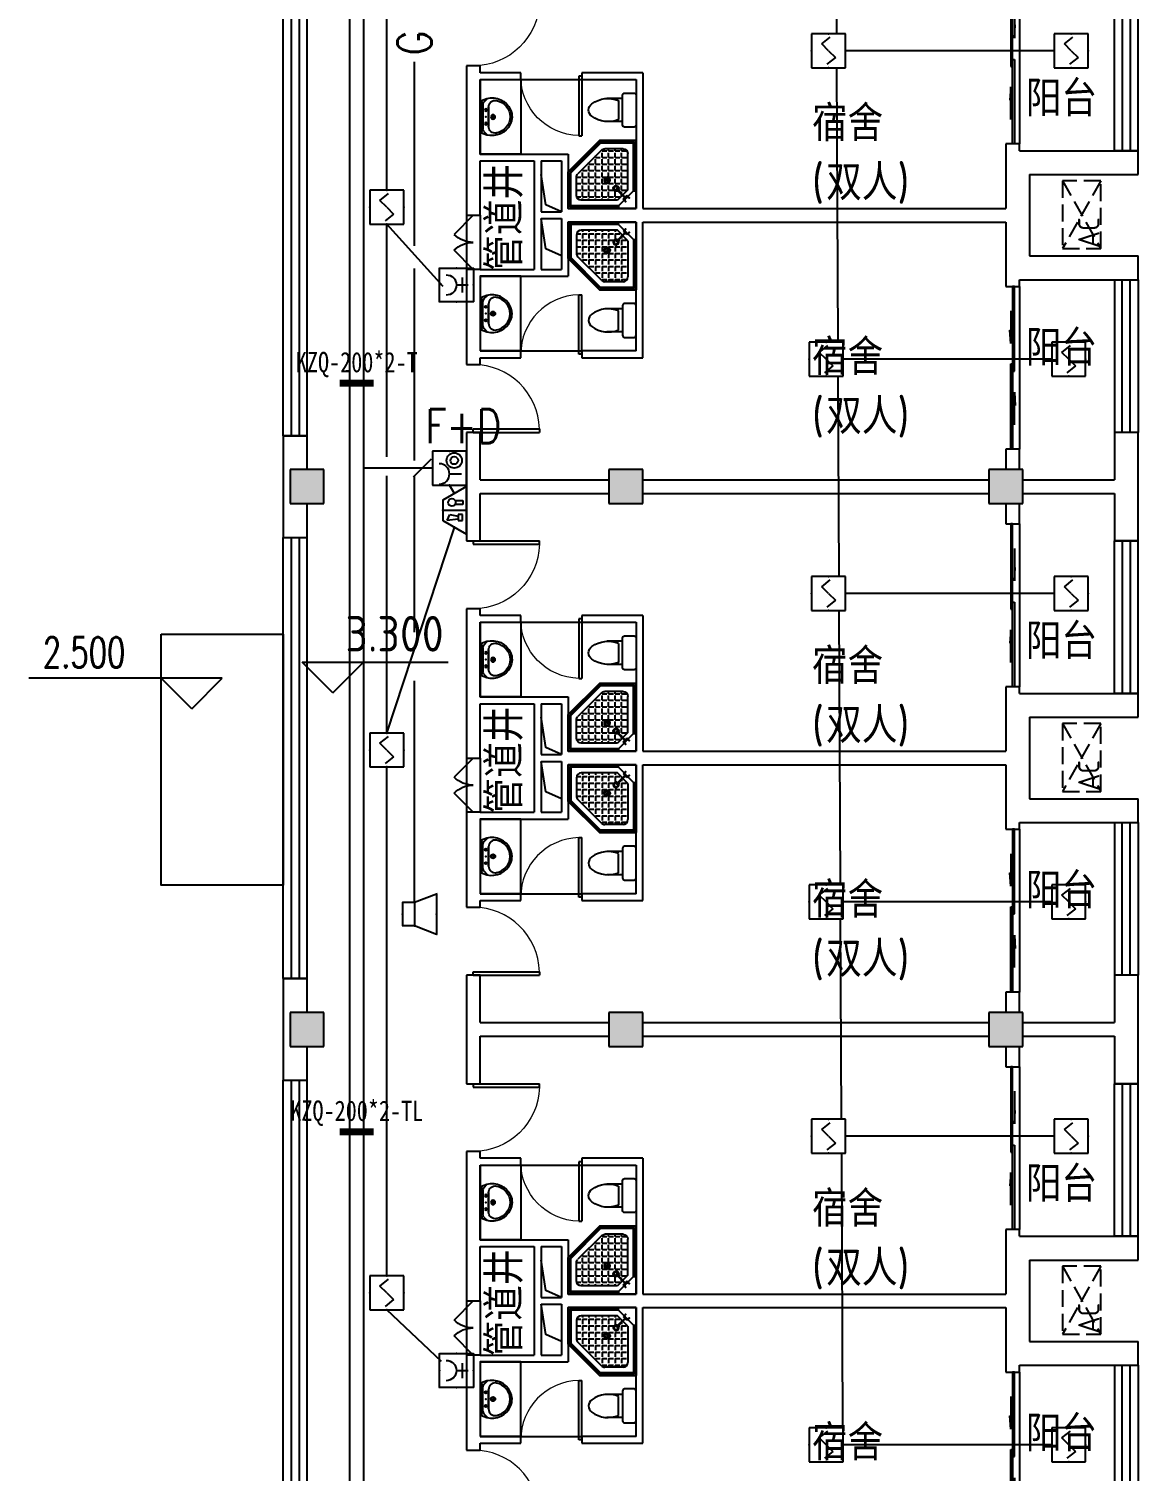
# Model space of a CAD drawing. Extents: x 1725663 to 4653551, y -550461 to 248782.
# Drawn here: x 2376993 to 2393343, y -218182 to -196924 of the extents above; entities that cross this region are included whole.
import ezdxf
from ezdxf.enums import TextEntityAlignment as Align

# ---------------------------------------------------------------- set-up
doc = ezdxf.new("R2010")
doc.units = 0
doc.header["$LTSCALE"] = 1000
doc.linetypes.add('DASH', pattern=[0.35, 0.25, -0.1])
for name, color, linetype in [('0-底图', 7, 'Continuous'), ('A-ANNO-IDEN-LEVL', 3, 'Continuous'), ('A-ANNO-TXT', 7, 'Continuous'), ('CABLETRAY', 4, 'Continuous'), ('CLAYER', 7, 'Continuous'), ('COLUMN', 255, 'Continuous'), ('DIM-消防', 3, 'Continuous'), ('DIM_ELEV', 3, 'Continuous'), ('DOOR_FIRE', 4, 'Continuous'), ('EQUIP-广播', 3, 'Continuous'), ('EQUIP-消防', 3, 'Continuous'), ('PUB_HATCH', 8, 'Continuous'), ('PUB_TEXT', 7, 'Continuous'), ('WALL', 2, 'Continuous'), ('WINDOW', 4, 'Continuous'), ('WIRE-消防', 1, 'Continuous'), ('WP_F', 1, 'Continuous'), ('抗震支吊架', 2, 'Continuous'), ('洁具', 213, 'Continuous'), ('空调外机', 211, 'Continuous')]:
    doc.layers.add(name, color=color, linetype=linetype)
doc.styles.add('_TCH_DIM', font='SIMPLEX', dxfattribs={"width": 0.8, "height": 5, "bigfont": 'HZTXT'})
doc.styles.add('_TEL_DIM', font='SIMPLEX', dxfattribs={"width": 0.8, "height": 3.5, "bigfont": 'HZTXT'})
doc.styles.add('HZ', font='rs.shx', dxfattribs={"width": 0.8, "bigfont": 'hztxt.shx'})
doc.styles.add('kzcad', font='', dxfattribs={"width": 0.8})
doc.styles.get("Standard").update_dxf_attribs({"font": 'geniso.shx', "bigfont": 'hztxt.shx'})
doc.styles.get('kzcad').set_extended_font_data('SimSun')

# ---------------------------------------------------------------- blocks, each defined once
blk = doc.blocks.new('$equip$00002656')
for p, q in [((-0.5, 1), (-0.5, 0)), ((0.5, 1), (-0.5, 1)), ((0.5, 0), (0.5, 1)), ((0, 0.5), (0, 0.15)), ((-0.5, 0), (0.5, 0)), ((-0.219, 0.331), (0.222, 0.331))]:
    blk.add_line(p, q)
at = {"const_width": 0.04}
blk.add_lwpolyline([(-0.5, 1), (0.5, 1), (0.5, 0), (-0.5, 0), (-0.5, 1), (0.5, 1)], dxfattribs=at)
blk.add_arc((0, 0.8), 0.3, 180, 0)
for p in [(0, 1), (-0.5, 0.5), (0.5, 0.5), (0, 0)]:
    blk.add_point(p)
at = {"color": 7, "flags": 1}
for tag, height, p in [('B', 0.4, (0.762, 0.292)), ('A', 0.00002, (0, 0))]:
    blk.add_attdef(tag, text='', height=height, dxfattribs=at).set_placement(p, align=Align.MIDDLE_CENTER)
blk = doc.blocks.new('A$C29581A72')
at = {"layer": 'EQUIP-消防', "xscale": 500, "yscale": 500, "zscale": 500}
blk.add_blockref('$equip$00002656', (358, 98), dxfattribs=at)
at = {"style": 'HZ', "flags": 1}
for tag in ['WHAT', 'SPEC', 'UNIT']:
    blk.add_attdef(tag, (375, 0), '', height=0.001, dxfattribs=at)
blk = doc.blocks.new('$Equip$00002649')
for p, q in [((-0.5, 0.5), (-0.5, -0.5)), ((0.5, 0.5), (-0.5, 0.5)), ((0.5, -0.5), (0.5, 0.5)), ((-0.2, 0.2), (0.05, 0.4)), ((0, 0), (-0.2, 0.2)), ((0, 0), (0.2, -0.2)), ((0.2, -0.2), (-0.05, -0.4)), ((-0.5, -0.5), (0.5, -0.5))]:
    blk.add_line(p, q)
at = {"const_width": 0.02}
blk.add_lwpolyline([(-0.5, 0.5), (0.5, 0.5), (0.5, -0.5), (-0.5, -0.5), (-0.5, 0.5), (0.5, 0.5)], dxfattribs=at)
for p in [(0, 0.5), (-0.5, 0), (0.5, 0), (0, -0.5)]:
    blk.add_point(p)
at = {"color": 7, "flags": 1}
for tag, height, p in [('A', 0.00002, (0, 0)), ('B', 0.4, (0.762, -0.208))]:
    blk.add_attdef(tag, text='', height=height, dxfattribs=at).set_placement(p, align=Align.MIDDLE_CENTER)
blk = doc.blocks.new('$equip$00002655')
for p, q in [((-0.5, 1), (-0.5, 0)), ((0.5, 1), (-0.5, 1)), ((0.5, 0), (0.5, 1)), ((-0.169, 0.5), (-0.169, 0.15)), ((-0.5, 0), (0.5, 0))]:
    blk.add_line(p, q)
at = {"const_width": 0.04}
blk.add_lwpolyline([(-0.5, 1), (0.5, 1), (0.5, 0), (-0.5, 0), (-0.5, 1), (0.5, 1)], dxfattribs=at)
for radius in [0.226, 0.113]:
    blk.add_circle((0.227, 0.36), radius)
blk.add_arc((-0.169, 0.8), 0.3, 180, 0)
for p in [(0, 1), (-0.5, 0.5), (0.5, 0.5), (0, 0)]:
    blk.add_point(p)
at = {"color": 7, "flags": 1}
for tag, height, p in [('B', 0.4, (0.762, 0.292)), ('A', 0.00002, (0, 0))]:
    blk.add_attdef(tag, text='', height=height, dxfattribs=at).set_placement(p, align=Align.MIDDLE_CENTER)
blk = doc.blocks.new('$equip$00002679')
for p, q in [((-0.3, 0.699), (-0.703, 0)), ((-0.264, 0.249), (-0.304, 0.569)), ((-0.304, 0.569), (-0.128, 0.489)), ((0.3, 0.699), (-0.3, 0.699)), ((0.3, 0.699), (-0.3, 0.699)), ((-0.128, 0.489), (-0.168, 0.249)), ((0, 0.699), (0, 0)), ((0.703, 0), (0.3, 0.699)), ((-0.703, 0), (0.703, 0)), ((-0.304, 0.249), (-0.304, 0.113)), ((-0.128, 0.249), (-0.304, 0.249)), ((-0.304, 0.113), (-0.128, 0.113)), ((-0.128, 0.113), (-0.128, 0.249)), ((0.174, 0.11), (0.174, 0.338)), ((0.294, 0.11), (0.174, 0.11)), ((0.294, 0.338), (0.294, 0.11))]:
    blk.add_line(p, q)
at = {"const_width": 0.04}
for points in [[(-0.299, 0.699), (0.301, 0.699), (0.703, 0), (-0.702, 0), (-0.299, 0.699), (0.301, 0.699)], [(-0.3, 0.699), (0.3, 0.699), (0.703, 0), (-0.703, 0), (-0.3, 0.699), (0.3, 0.699)]]:
    blk.add_lwpolyline(points, dxfattribs=at)
blk.add_circle((0.234, 0.43), 0.111)
for p in [(0, 0.699), (-0.501, 0.349), (0, 0), (0.502, 0.349)]:
    blk.add_point(p)
at = {"color": 7, "flags": 1}
for tag, height, p in [('B', 0.4, (0.961, 0.299)), ('A', 0.00002, (0, 0))]:
    blk.add_attdef(tag, text='', height=height, dxfattribs=at).set_placement(p, align=Align.MIDDLE_CENTER)
blk = doc.blocks.new('$TelecSys$00000111')
blk.add_line((0.268, 0.268), (-0.268, -0.268))
at = {"color": 7, "style": '_TEL_DIM', "width": 0.8}
blk.add_attdef('N', text='', height=1, dxfattribs=at).set_placement((-0.212, 0.579), align=Align.MIDDLE)
blk = doc.blocks.new('$equip$00002982')
for p, q in [((0.35, 0.35), (1, 0.6)), ((1, 0.6), (1, -0.6)), ((0, 0.35), (0.35, 0.35)), ((0, 0.35), (0, -0.35)), ((0.35, 0.35), (0.35, -0.35)), ((0.35, -0.35), (0, -0.35)), ((1, -0.6), (0.35, -0.35))]:
    blk.add_line(p, q)
at = {"const_width": 0.04}
blk.add_lwpolyline([(0.35, 0.35), (0, 0.35), (0, -0.35), (0.35, -0.35), (1, -0.6), (1, 0.6), (0.35, 0.35), (0, 0.35)], dxfattribs=at)
for p in [(0, 0), (0.35, 0.35), (1, 0), (0.35, -0.35)]:
    blk.add_point(p)
at = {"color": 7, "style": '_TEL_DIM', "flags": 1}
for tag in ['A', 'REMARK']:
    blk.add_attdef(tag, text='', height=0.00002, dxfattribs=at).set_placement((0, 0), align=Align.MIDDLE_CENTER)
blk = doc.blocks.new('1F平面-CAD导入_dwg_Drawing4_t3_dwg_$plan$00001613-474159-1F-927810-1F')
at = {"layer": '洁具'}
for p, q in [((-30, 250), (-170, 250)), ((-200, 170), (-430, 170)), ((-260, -140), (-260, 140)), ((-200, -170), (-200, -220)), ((-170, -250), (-30, -250))]:
    blk.add_line(p, q, dxfattribs=at)
for points in [[(-200, 220), (-200, 170), (-200, -170), (-430, -170)], [(0, -220), (0, 220)]]:
    blk.add_lwpolyline(points, dxfattribs=at)
for centre, radius, start, end in [((-170, 220), 30, 90, 180), ((-30, 220), 30, 0, 90), ((-590, 0), 110, 123.4509, 236.5491), ((-413, -227), 398, 67.4505, 126.6381), ((-413, 227), 398, 233.3619, 292.5495), ((-170, -220), 30, 180, 270), ((-30, -220), 30, 270, 0)]:
    blk.add_arc(centre, radius, start, end, dxfattribs=at)
blk = doc.blocks.new('$lvtry$00000169')
at = {"color": 0}
for p, q in [((259, -36), (259, 0)), ((259, -36), (36, -259)), ((276, -120), (120, -276)), ((144, -151), (291, -298)), ((151, -144), (298, -291)), ((259, -24), (976, -24)), ((259, -36), (964, -36)), ((270, -213), (270, -143)), ((276, -120), (808, -120)), ((366, -213), (366, -143)), ((462, -213), (462, -143)), ((558, -213), (558, -143)), ((655, -213), (655, -143)), ((751, -213), (751, -143)), ((847, -213), (847, -143)), ((880, -192), (880, -460)), ((964, -36), (976, -24)), ((964, -36), (964, -525)), ((976, -24), (976, -530)), ((36, -259), (0, -259)), ((24, -259), (24, -976)), ((36, -259), (36, -964)), ((120, -276), (120, -808)), ((120, -309), (147, -309)), ((120, -405), (147, -405)), ((173, -309), (173, -239)), ((173, -309), (243, -309)), ((173, -405), (173, -335)), ((173, -405), (243, -405)), ((183, -213), (205, -213)), ((220, -213), (243, -213)), ((270, -213), (340, -213)), ((270, -263), (270, -239)), ((270, -405), (270, -335)), ((270, -405), (340, -405)), ((334, -309), (340, -309)), ((366, -213), (436, -213)), ((366, -309), (366, -239)), ((366, -309), (436, -309)), ((366, -405), (366, -335)), ((366, -405), (379, -405)), ((462, -213), (532, -213)), ((462, -309), (462, -239)), ((462, -309), (532, -309)), ((462, -405), (462, -335)), ((462, -405), (532, -405)), ((558, -213), (628, -213)), ((558, -309), (558, -239)), ((558, -309), (628, -309)), ((558, -405), (558, -335)), ((558, -405), (628, -405)), ((655, -213), (725, -213)), ((655, -309), (655, -239)), ((655, -309), (725, -309)), ((655, -405), (655, -335)), ((655, -405), (725, -405)), ((751, -213), (821, -213)), ((751, -309), (751, -239)), ((751, -309), (821, -309)), ((751, -405), (751, -335)), ((751, -405), (821, -405)), ((847, -213), (880, -213)), ((847, -309), (847, -239)), ((847, -309), (880, -309)), ((847, -405), (847, -335)), ((847, -405), (880, -405)), ((120, -501), (147, -501)), ((120, -598), (147, -598)), ((173, -501), (173, -431)), ((173, -501), (243, -501)), ((173, -598), (173, -528)), ((173, -598), (243, -598)), ((173, -694), (173, -624)), ((270, -501), (270, -431)), ((270, -501), (340, -501)), ((270, -598), (270, -528)), ((270, -598), (340, -598)), ((270, -694), (270, -624)), ((366, -501), (366, -431)), ((366, -501), (436, -501)), ((366, -598), (366, -528)), ((366, -598), (436, -598)), ((366, -694), (366, -624)), ((462, -501), (462, -431)), ((462, -501), (532, -501)), ((462, -598), (462, -528)), ((462, -598), (532, -598)), ((462, -694), (462, -624)), ((859, -511), (511, -859)), ((964, -525), (525, -964)), ((976, -530), (530, -976)), ((558, -501), (558, -431)), ((558, -501), (628, -501)), ((558, -598), (558, -528)), ((558, -598), (628, -598)), ((558, -694), (558, -624)), ((655, -501), (655, -431)), ((655, -501), (725, -501)), ((655, -598), (655, -528)), ((655, -598), (725, -598)), ((655, -694), (655, -624)), ((751, -501), (751, -431)), ((751, -501), (821, -501)), ((751, -598), (751, -528)), ((751, -598), (773, -598)), ((847, -501), (847, -431)), ((847, -501), (867, -501)), ((964, -525), (976, -530)), ((120, -694), (147, -694)), ((120, -790), (147, -790)), ((173, -694), (243, -694)), ((173, -790), (173, -720)), ((173, -790), (243, -790)), ((173, -878), (173, -816)), ((270, -694), (340, -694)), ((270, -790), (270, -720)), ((270, -790), (340, -790)), ((270, -880), (270, -816)), ((366, -694), (436, -694)), ((366, -790), (366, -720)), ((366, -790), (436, -790)), ((366, -880), (366, -816)), ((462, -694), (532, -694)), ((462, -790), (462, -720)), ((462, -790), (532, -790)), ((462, -880), (462, -816)), ((558, -694), (628, -694)), ((558, -790), (558, -720)), ((558, -790), (580, -790)), ((655, -694), (676, -694)), ((36, -964), (24, -976)), ((24, -976), (530, -976)), ((36, -964), (525, -964)), ((192, -880), (460, -880)), ((525, -964), (530, -976))]:
    blk.add_line(p, q, dxfattribs=at)
blk.add_lwpolyline([(0, 0), (0, -1000), (540, -1000), (1000, -540), (1000, 0)], close=True)
for points in [[(0, 0), (0, -1000)], [(0, 0), (1000, 0)], [(1000, 0), (1000, -540)], [(136, -190), (148, -178), (132, -162), (121, -174)], [(190, -136), (178, -148), (162, -132), (174, -121)], [(1000, -540), (540, -1000)], [(0, -1000), (540, -1000)]]:
    blk.add_lwpolyline(points, close=True, dxfattribs=at)
for radius in [43.8, 31.1]:
    blk.add_circle((416, -428), radius, dxfattribs=at)
for centre, radius, start, end in [((808, -192), 72, 0, 90), ((296, -296), 40.6, 142.583, 128.4197), ((296, -296), 28.6, 145.828, 125.6599), ((808, -460), 72, 315, 0), ((192, -808), 72, 180, 270), ((460, -808), 72, 270, 315)]:
    blk.add_arc(centre, radius, start, end, dxfattribs=at)
for p in [(103, -156, 0), (156, -102, 0), (416, -428, 0)]:
    blk.add_point(p, dxfattribs=at)
blk = doc.blocks.new('$lvtry$00000178')
at = {"color": 0}
for p, q in [((-238, 0), (238, 0)), ((-214, -36), (-272, -91)), ((-180, -23), (180, -23)), ((-142, -105), (140, -105)), ((140, -105), (-142, -105)), ((216, -37), (268, -91))]:
    blk.add_line(p, q, dxfattribs=at)
blk.add_lwpolyline([(-104, -430, 0.224698), (110, -425, 0.348046), (269, -79), (239, 0), (-241, 0), (-271, -79, 0.356844)], format="xyb", close=True, dxfattribs=at)
for centre, radius in [((-100, -65), 16.3), ((1, -172), 31.6), ((100, -65), 16.3)]:
    blk.add_circle(centre, radius, dxfattribs=at)
at = {"color": 0, "lineweight": 13}
blk.add_circle((1, -172), 23, dxfattribs=at)
at = {"color": 0}
for centre, radius, start, end in [((-142, -205), 100, 90, 190.5602), ((-180, -73), 50, 90, 133.181), ((140, -205), 100, 349.4398, 90), ((180, -73), 50, 44.5607, 90), ((-1, -179), 243, 190.5602, 349.4398)]:
    blk.add_arc(centre, radius, start, end, dxfattribs=at)
for p in [(0, -65), (1, -172)]:
    blk.add_point(p, dxfattribs=at)
blk = doc.blocks.new('A$C70365C93')
at = {"layer": '洁具'}
blk.add_lwpolyline([(-1900, 2300), (-1900, 1700), (-800, 1700), (-800, 2300)], close=True, dxfattribs=at)
blk.add_blockref('$lvtry$00000178', (-1350, 2280), dxfattribs=at)
at = {"layer": '洁具', "rotation": 180}
blk.add_blockref('$lvtry$00000169', (0, 0), dxfattribs=at)
at = {"layer": '洁具', "extrusion": (0, 0, -1), "xscale": -1, "zscale": -1, "rotation": 90}
blk.add_blockref('1F平面-CAD导入_dwg_Drawing4_t3_dwg_$plan$00001613-474159-1F-927810-1F', (1450, 0), dxfattribs=at)
blk = doc.blocks.new('A$Cf5a72a1b')
at = {"layer": '空调外机', "linetype": 'DASH'}
for p, q in [((1000, 563), (0, 0)), ((1000, 0), (0, 563))]:
    blk.add_line(p, q, dxfattribs=at)
blk.add_lwpolyline([(1000, 563), (0, 563), (0, 0), (1000, 0)], close=True, dxfattribs=at)
at = {"layer": 'PUB_TEXT'}
blk.add_text('AC', height=315, dxfattribs=at).set_placement((5, 18))
blk = doc.blocks.new('$TCHSYS$WIN2D')
for p, q in [((-0.5, 0.5), (0.5, 0.5)), ((-0.5, 0.5), (-0.5, -0.5)), ((0.5, 0.5), (0.5, -0.5)), ((0.5, 0.1667), (-0.5, 0.1667)), ((0.5, -0.1667), (-0.5, -0.1667)), ((-0.5, -0.5), (0.5, -0.5))]:
    blk.add_line(p, q)
blk = doc.blocks.new('$DorLib2D$00000131')
at = {"color": 0, "linetype": 'Continuous'}
for p, q in [((0.15, 0.125), (0.2319, 0.1973)), ((0.2319, 0.1973), (0.2319, 0.125)), ((-0.5, 0.125), (-0.5, 0)), ((0.0192, 0.125), (-0.5, 0.125)), ((0.0192, 0), (0.0192, 0.125)), ((0.35, 0.125), (0.15, 0.125)), ((-0.5, 0), (0.0192, 0)), ((-0.024, 0), (0.5, 0)), ((-0.024, -0.125), (-0.024, 0)), ((0.5, 0), (0.5, -0.125)), ((-0.35, -0.125), (-0.15, -0.125)), ((-0.2319, -0.1973), (-0.2319, -0.125)), ((-0.15, -0.125), (-0.2319, -0.1973)), ((0.5, -0.125), (-0.024, -0.125))]:
    blk.add_line(p, q, dxfattribs=at)
blk = doc.blocks.new('$WINLIB2D$00000001')
at = {"color": 0}
for points in [[(-0.5, 0.5), (-0.5, -0.5)], [(-0.5, 0.5), (0.5, 0.5)], [(0.5, -0.5), (0.5, 0.5)], [(0.5, 0.1667), (-0.5, 0.1667)], [(0.5, -0.1667), (-0.5, -0.1667)], [(-0.5, -0.5), (0.5, -0.5)]]:
    blk.add_lwpolyline(points, dxfattribs=at)
blk = doc.blocks.new('$DorLib2D$00000116')
at = {"color": 0}
for p, q in [((-0.5, 0), (-0.146, 0.354)), ((0.5, 0), (0.146, 0.354))]:
    blk.add_line(p, q, dxfattribs=at)
for centre, start, end in [((-0.5, 0), 0, 45), ((0.5, 0), 135, 180)]:
    blk.add_arc(centre, 0.5, start, end, dxfattribs=at)
blk = doc.blocks.new('$DorLib2D$00000001')
for p, q in [((0.45, 0.975), (0.5, 0.975)), ((0.45, 0), (0.45, 0.975)), ((0.5, 0), (0.5, 0.975)), ((0.5, 0), (0.45, 0))]:
    blk.add_line(p, q)
at = {"lineweight": 13}
blk.add_arc((0.475, 0), 0.975, 91.4693, 180, dxfattribs=at)
blk = doc.blocks.new('ghgd')
at = {"layer": 'PUB_HATCH'}
for points in [[(1591707, -122287.8), (1591707, -122787.8), (1592207, -122787.8), (1592207, -122287.8)], [(1596407, -122287.8), (1596407, -122787.8), (1596907, -122787.8), (1596907, -122287.8)], [(1602007, -122287.8), (1602007, -122787.8), (1602507, -122787.8), (1602507, -122287.8)], [(1591707, -130287.8), (1591707, -130787.8), (1592207, -130787.8), (1592207, -130287.8)], [(1596407, -130287.8), (1596407, -130787.8), (1596907, -130787.8), (1596907, -130287.8)], [(1602007, -130287.8), (1602007, -130787.8), (1602507, -130787.8), (1602507, -130287.8)]]:
    blk.add_hatch(color=256, dxfattribs=at).paths.add_polyline_path(points)
blk.add_line((1591707, -129787.8), (1591707, -129787.8))
for points in [[(1595707, -118487.8), (1595476.7, -118384.2), (1595407, -117937.8)], [(1595707, -119137.8), (1595476.7, -119034.2), (1595407, -118587.8)], [(1595707, -126487.8), (1595476.7, -126384.2), (1595407, -125937.8)], [(1595707, -127137.8), (1595476.7, -127034.2), (1595407, -126587.8)], [(1595707, -134487.8), (1595476.7, -134384.2), (1595407, -133937.8)], [(1595707, -135137.8), (1595476.7, -135034.2), (1595407, -134587.8)]]:
    blk.add_lwpolyline(points)
blk.add_lwpolyline([(1589807, -124712.8), (1591607, -124712.8), (1591607, -128412.8), (1589807, -128412.8)], close=True)
at = {"layer": 'A-ANNO-IDEN-LEVL'}
for p, q in [((1592337.6, -125576.9), (1591887.6, -125126.9)), ((1591887.6, -125126.9), (1594038.6, -125126.9)), ((1592337.6, -125576.9), (1592787.6, -125126.9))]:
    blk.add_line(p, q, dxfattribs=at)
at = {"layer": 'COLUMN'}
for p, q in [((1591707, -122287.8), (1591707, -122787.8)), ((1592207, -122287.8), (1591707, -122287.8)), ((1592207, -122787.8), (1592207, -122287.8)), ((1596407, -122287.8), (1596407, -122787.8)), ((1596907, -122287.8), (1596407, -122287.8)), ((1596907, -122787.8), (1596907, -122287.8)), ((1602007, -122287.8), (1602007, -122787.8)), ((1602507, -122287.8), (1602007, -122287.8)), ((1602507, -122787.8), (1602507, -122287.8)), ((1591707, -122787.8), (1592207, -122787.8)), ((1596407, -122787.8), (1596907, -122787.8)), ((1602007, -122787.8), (1602507, -122787.8)), ((1591707, -130287.8), (1591707, -130787.8)), ((1592207, -130287.8), (1591707, -130287.8)), ((1592207, -130787.8), (1592207, -130287.8)), ((1596407, -130287.8), (1596407, -130787.8)), ((1596907, -130287.8), (1596407, -130287.8)), ((1596907, -130787.8), (1596907, -130287.8)), ((1602007, -130287.8), (1602007, -130787.8)), ((1602507, -130287.8), (1602007, -130287.8)), ((1602507, -130787.8), (1602507, -130287.8)), ((1591707, -130787.8), (1592207, -130787.8)), ((1596407, -130787.8), (1596907, -130787.8)), ((1602007, -130787.8), (1602507, -130787.8))]:
    blk.add_line(p, q, dxfattribs=at)
at = {"layer": 'DIM_ELEV'}
for p, q in [((1590707, -125362.2), (1587857, -125362.2)), ((1590257, -125812.2), (1589807, -125362.2)), ((1590257, -125812.2), (1590707, -125362.2))]:
    blk.add_line(p, q, dxfattribs=at)
at = {"layer": 'DOOR_FIRE'}
for p, q in [((1594307, -118537.8), (1594307, -119337.8)), ((1594507, -118537.8), (1594507, -119337.8)), ((1594307, -126537.8), (1594307, -127337.8)), ((1594507, -126537.8), (1594507, -127337.8)), ((1594307, -134537.8), (1594307, -135337.8)), ((1594507, -134537.8), (1594507, -135337.8))]:
    blk.add_line(p, q, dxfattribs=at)
at = {"layer": 'WALL'}
for p, q in [((1594507, -116337.8), (1594307, -116337.8)), ((1594307, -116337.8), (1594307, -116437.8)), ((1594307, -116437.8), (1594307, -117637.8)), ((1594507, -116437.8), (1594507, -116337.8)), ((1595107, -116437.8), (1594507, -116437.8)), ((1595107, -116537.8), (1595107, -116437.8)), ((1596907, -116437.8), (1596007, -116437.8)), ((1596007, -116437.8), (1596007, -116537.8)), ((1596907, -116437.8), (1596907, -118437.8)), ((1594507, -116537.8), (1594507, -117637.8)), ((1594507, -116537.8), (1595107, -116537.8)), ((1596007, -116537.8), (1596807, -116537.8)), ((1596807, -116537.8), (1596807, -118437.8)), ((1602457, -117487.8), (1602257, -117487.8)), ((1602257, -117487.8), (1602257, -117837.8)), ((1602457, -117587.8), (1602457, -117487.8)), ((1594307, -117637.8), (1594307, -118537.8)), ((1594507, -117637.8), (1595307, -117637.8)), ((1594507, -118537.8), (1594507, -117737.8)), ((1594507, -117737.8), (1595307, -117737.8)), ((1595307, -117637.8), (1595807, -117637.8)), ((1595307, -117737.8), (1595307, -118537.8)), ((1595407, -117737.8), (1595707, -117737.8)), ((1595407, -117737.8), (1595407, -118487.8)), ((1595707, -117737.8), (1595707, -118487.8)), ((1595807, -117637.8), (1595807, -118437.8)), ((1602457, -117587.8), (1603857, -117587.8)), ((1604207, -117587.8), (1603857, -117587.8)), ((1604207, -117937.8), (1604207, -117587.8)), ((1602257, -117837.8), (1602257, -118437.8)), ((1602607, -117937.8), (1602607, -118537.8)), ((1602607, -117937.8), (1604207, -117937.8)), ((1594307, -118537.8), (1594507, -118537.8)), ((1595307, -118537.8), (1595307, -119337.8)), ((1595407, -118487.8), (1595707, -118487.8)), ((1595407, -118587.8), (1595407, -119337.8)), ((1595407, -118587.8), (1595707, -118587.8)), ((1595707, -118587.8), (1595707, -119337.8)), ((1595807, -118437.8), (1596807, -118437.8)), ((1596907, -118437.8), (1602257, -118437.8)), ((1602607, -118537.8), (1602607, -119137.8)), ((1595807, -118637.8), (1595807, -119437.8)), ((1595807, -118637.8), (1596807, -118637.8)), ((1596807, -120537.8), (1596807, -118637.8)), ((1596907, -120637.8), (1596907, -118637.8)), ((1596907, -118637.8), (1602257, -118637.8)), ((1602257, -118637.8), (1602257, -119237.8)), ((1602257, -119237.8), (1602257, -119587.8)), ((1602607, -119137.8), (1604207, -119137.8)), ((1604207, -119487.8), (1604207, -119137.8)), ((1594507, -119337.8), (1594307, -119337.8)), ((1594307, -119337.8), (1594307, -119437.8)), ((1594307, -119437.8), (1594307, -120637.8)), ((1594507, -119337.8), (1595307, -119337.8)), ((1594507, -119437.8), (1594507, -120537.8)), ((1594507, -119437.8), (1595307, -119437.8)), ((1595307, -119437.8), (1595807, -119437.8)), ((1595407, -119337.8), (1595707, -119337.8)), ((1602257, -119587.8), (1602457, -119587.8)), ((1602457, -119587.8), (1602457, -119487.8)), ((1602457, -119487.8), (1603857, -119487.8)), ((1603857, -119487.8), (1604207, -119487.8)), ((1594307, -120637.8), (1594307, -120737.8)), ((1594307, -120737.8), (1594507, -120737.8)), ((1595107, -120537.8), (1594507, -120537.8)), ((1594507, -120637.8), (1595107, -120637.8)), ((1594507, -120737.8), (1594507, -120637.8)), ((1595107, -120637.8), (1595107, -120537.8)), ((1596807, -120537.8), (1596007, -120537.8)), ((1596007, -120537.8), (1596007, -120637.8)), ((1596007, -120637.8), (1596907, -120637.8)), ((1591957, -121787.8), (1591607, -121787.8)), ((1591607, -121787.8), (1591607, -122537.8)), ((1591957, -122287.8), (1591957, -121787.8)), ((1594507, -121737.8), (1594307, -121737.8)), ((1594307, -121737.8), (1594307, -122537.8)), ((1594507, -122437.8), (1594507, -121737.8)), ((1604207, -121737.8), (1603857, -121737.8)), ((1603857, -121737.8), (1603857, -122437.8)), ((1604207, -122537.8), (1604207, -121737.8)), ((1602457, -121987.8), (1602257, -121987.8)), ((1602257, -121987.8), (1602257, -122287.8)), ((1602457, -122287.8), (1602457, -121987.8)), ((1594507, -122437.8), (1596407, -122437.8)), ((1596907, -122437.8), (1602007, -122437.8)), ((1602507, -122437.8), (1603857, -122437.8)), ((1591607, -122537.8), (1591607, -123287.8)), ((1594307, -122537.8), (1594307, -123337.8)), ((1594507, -123337.8), (1594507, -122637.8)), ((1594507, -122637.8), (1596407, -122637.8)), ((1596907, -122637.8), (1602007, -122637.8)), ((1602507, -122637.8), (1603857, -122637.8)), ((1603857, -122637.8), (1603857, -123337.8)), ((1604207, -123337.8), (1604207, -122537.8)), ((1591957, -123287.8), (1591957, -122787.8)), ((1602257, -122787.8), (1602257, -123087.8)), ((1602457, -123087.8), (1602457, -122787.8)), ((1591607, -123287.8), (1591957, -123287.8)), ((1602257, -123087.8), (1602457, -123087.8)), ((1594307, -123337.8), (1594507, -123337.8)), ((1603857, -123337.8), (1604207, -123337.8)), ((1594507, -124337.8), (1594307, -124337.8)), ((1594307, -124337.8), (1594307, -124437.8)), ((1594507, -124437.8), (1594507, -124337.8)), ((1594307, -124437.8), (1594307, -125637.8)), ((1595107, -124437.8), (1594507, -124437.8)), ((1594507, -124537.8), (1594507, -125637.8)), ((1594507, -124537.8), (1595107, -124537.8)), ((1595107, -124537.8), (1595107, -124437.8)), ((1596907, -124437.8), (1596007, -124437.8)), ((1596007, -124437.8), (1596007, -124537.8)), ((1596007, -124537.8), (1596807, -124537.8)), ((1596807, -124537.8), (1596807, -126437.8)), ((1596907, -124437.8), (1596907, -126437.8)), ((1602457, -125487.8), (1602257, -125487.8)), ((1602257, -125487.8), (1602257, -125837.8)), ((1602457, -125587.8), (1602457, -125487.8)), ((1602457, -125587.8), (1603857, -125587.8)), ((1604207, -125587.8), (1603857, -125587.8)), ((1604207, -125937.8), (1604207, -125587.8)), ((1594307, -125637.8), (1594307, -126537.8)), ((1594507, -125637.8), (1595307, -125637.8)), ((1594507, -126537.8), (1594507, -125737.8)), ((1594507, -125737.8), (1595307, -125737.8)), ((1595307, -125637.8), (1595807, -125637.8)), ((1595307, -125737.8), (1595307, -126537.8)), ((1595407, -125737.8), (1595707, -125737.8)), ((1595407, -125737.8), (1595407, -126487.8)), ((1595707, -125737.8), (1595707, -126487.8)), ((1595807, -125637.8), (1595807, -126437.8)), ((1602257, -125837.8), (1602257, -126437.8)), ((1602607, -125937.8), (1602607, -126537.8)), ((1602607, -125937.8), (1604207, -125937.8)), ((1595807, -126437.8), (1596807, -126437.8)), ((1596907, -126437.8), (1602257, -126437.8)), ((1594307, -126537.8), (1594507, -126537.8)), ((1595307, -126537.8), (1595307, -127337.8)), ((1595407, -126487.8), (1595707, -126487.8)), ((1595407, -126587.8), (1595407, -127337.8)), ((1595407, -126587.8), (1595707, -126587.8)), ((1595707, -126587.8), (1595707, -127337.8)), ((1595807, -126637.8), (1595807, -127437.8)), ((1595807, -126637.8), (1596807, -126637.8)), ((1596807, -128537.8), (1596807, -126637.8)), ((1596907, -128637.8), (1596907, -126637.8)), ((1596907, -126637.8), (1602257, -126637.8)), ((1602257, -126637.8), (1602257, -127237.8)), ((1602607, -126537.8), (1602607, -127137.8)), ((1602257, -127237.8), (1602257, -127587.8)), ((1602607, -127137.8), (1604207, -127137.8)), ((1604207, -127487.8), (1604207, -127137.8)), ((1594507, -127337.8), (1594307, -127337.8)), ((1594307, -127337.8), (1594307, -127437.8)), ((1594307, -127437.8), (1594307, -128637.8)), ((1594507, -127337.8), (1595307, -127337.8)), ((1594507, -127437.8), (1594507, -128537.8)), ((1594507, -127437.8), (1595307, -127437.8)), ((1595307, -127437.8), (1595807, -127437.8)), ((1595407, -127337.8), (1595707, -127337.8)), ((1602457, -127587.8), (1602457, -127487.8)), ((1602457, -127487.8), (1603857, -127487.8)), ((1603857, -127487.8), (1604207, -127487.8)), ((1602257, -127587.8), (1602457, -127587.8)), ((1595107, -128537.8), (1594507, -128537.8)), ((1595107, -128637.8), (1595107, -128537.8)), ((1596807, -128537.8), (1596007, -128537.8)), ((1596007, -128537.8), (1596007, -128637.8)), ((1594307, -128637.8), (1594307, -128737.8)), ((1594307, -128737.8), (1594507, -128737.8)), ((1594507, -128637.8), (1595107, -128637.8)), ((1594507, -128737.8), (1594507, -128637.8)), ((1596007, -128637.8), (1596907, -128637.8)), ((1591957, -129787.8), (1591607, -129787.8)), ((1591607, -129787.8), (1591607, -130537.8)), ((1591957, -130287.8), (1591957, -129787.8)), ((1594507, -129737.8), (1594307, -129737.8)), ((1594307, -129737.8), (1594307, -130537.8)), ((1594507, -130437.8), (1594507, -129737.8)), ((1604207, -129737.8), (1603857, -129737.8)), ((1603857, -129737.8), (1603857, -130437.8)), ((1604207, -130537.8), (1604207, -129737.8)), ((1602457, -129987.8), (1602257, -129987.8)), ((1602257, -129987.8), (1602257, -130287.8)), ((1602457, -130287.8), (1602457, -129987.8)), ((1594507, -130437.8), (1596407, -130437.8)), ((1596907, -130437.8), (1602007, -130437.8)), ((1602507, -130437.8), (1603857, -130437.8)), ((1591607, -130537.8), (1591607, -131287.8)), ((1594307, -130537.8), (1594307, -131337.8)), ((1594507, -131337.8), (1594507, -130637.8)), ((1594507, -130637.8), (1596407, -130637.8)), ((1596907, -130637.8), (1602007, -130637.8)), ((1602507, -130637.8), (1603857, -130637.8)), ((1603857, -130637.8), (1603857, -131337.8)), ((1604207, -131337.8), (1604207, -130537.8)), ((1591957, -131287.8), (1591957, -130787.8)), ((1602257, -130787.8), (1602257, -131087.8)), ((1602457, -131087.8), (1602457, -130787.8)), ((1602257, -131087.8), (1602457, -131087.8)), ((1591607, -131287.8), (1591957, -131287.8)), ((1594307, -131337.8), (1594507, -131337.8)), ((1603857, -131337.8), (1604207, -131337.8)), ((1594507, -132337.8), (1594307, -132337.8)), ((1594307, -132337.8), (1594307, -132437.8)), ((1594507, -132437.8), (1594507, -132337.8)), ((1594307, -132437.8), (1594307, -133637.8)), ((1595107, -132437.8), (1594507, -132437.8)), ((1594507, -132537.8), (1594507, -133637.8)), ((1594507, -132537.8), (1595107, -132537.8)), ((1595107, -132537.8), (1595107, -132437.8)), ((1596907, -132437.8), (1596007, -132437.8)), ((1596007, -132437.8), (1596007, -132537.8)), ((1596007, -132537.8), (1596807, -132537.8)), ((1596807, -132537.8), (1596807, -134437.8)), ((1596907, -132437.8), (1596907, -134437.8)), ((1602457, -133487.8), (1602257, -133487.8)), ((1602257, -133487.8), (1602257, -133837.8)), ((1602457, -133587.8), (1602457, -133487.8)), ((1594307, -133637.8), (1594307, -134537.8)), ((1594507, -133637.8), (1595307, -133637.8)), ((1595307, -133637.8), (1595807, -133637.8)), ((1595807, -133637.8), (1595807, -134437.8)), ((1602457, -133587.8), (1603857, -133587.8)), ((1604207, -133587.8), (1603857, -133587.8)), ((1604207, -133937.8), (1604207, -133587.8)), ((1594507, -134537.8), (1594507, -133737.8)), ((1594507, -133737.8), (1595307, -133737.8)), ((1595307, -133737.8), (1595307, -134537.8)), ((1595407, -133737.8), (1595707, -133737.8)), ((1595407, -133737.8), (1595407, -134487.8)), ((1595707, -133737.8), (1595707, -134487.8)), ((1602257, -133837.8), (1602257, -134437.8)), ((1602607, -133937.8), (1602607, -134537.8)), ((1602607, -133937.8), (1604207, -133937.8)), ((1594307, -134537.8), (1594507, -134537.8)), ((1595307, -134537.8), (1595307, -135337.8)), ((1595407, -134487.8), (1595707, -134487.8)), ((1595807, -134437.8), (1596807, -134437.8)), ((1596907, -134437.8), (1602257, -134437.8)), ((1602607, -134537.8), (1602607, -135137.8)), ((1595407, -134587.8), (1595407, -135337.8)), ((1595407, -134587.8), (1595707, -134587.8)), ((1595707, -134587.8), (1595707, -135337.8)), ((1595807, -134637.8), (1595807, -135437.8)), ((1595807, -134637.8), (1596807, -134637.8)), ((1596807, -136537.8), (1596807, -134637.8)), ((1596907, -136637.8), (1596907, -134637.8)), ((1596907, -134637.8), (1602257, -134637.8)), ((1602257, -134637.8), (1602257, -135237.8)), ((1602607, -135137.8), (1604207, -135137.8)), ((1604207, -135487.8), (1604207, -135137.8)), ((1594507, -135337.8), (1594307, -135337.8)), ((1594307, -135337.8), (1594307, -135437.8)), ((1594507, -135337.8), (1595307, -135337.8)), ((1595407, -135337.8), (1595707, -135337.8)), ((1602257, -135237.8), (1602257, -135587.8)), ((1594307, -135437.8), (1594307, -136637.8)), ((1594507, -135437.8), (1594507, -136537.8)), ((1594507, -135437.8), (1595307, -135437.8)), ((1595307, -135437.8), (1595807, -135437.8)), ((1602257, -135587.8), (1602457, -135587.8)), ((1602457, -135587.8), (1602457, -135487.8)), ((1602457, -135487.8), (1603857, -135487.8)), ((1603857, -135487.8), (1604207, -135487.8)), ((1594307, -136637.8), (1594307, -136737.8)), ((1595107, -136537.8), (1594507, -136537.8)), ((1594507, -136637.8), (1595107, -136637.8)), ((1594507, -136737.8), (1594507, -136637.8)), ((1595107, -136637.8), (1595107, -136537.8)), ((1596807, -136537.8), (1596007, -136537.8)), ((1596007, -136537.8), (1596007, -136637.8)), ((1596007, -136637.8), (1596907, -136637.8)), ((1594307, -136737.8), (1594507, -136737.8))]:
    blk.add_line(p, q, dxfattribs=at)
at = {"layer": 'WINDOW'}
for p, q in [((1602457, -115087.8), (1602457, -117487.8)), ((1595107, -116537.8), (1596007, -116537.8)), ((1602457, -119587.8), (1602457, -121987.8)), ((1595107, -120537.8), (1596007, -120537.8)), ((1602457, -123087.8), (1602457, -125487.8)), ((1595107, -124537.8), (1596007, -124537.8)), ((1602457, -127587.8), (1602457, -129987.8)), ((1595107, -128537.8), (1596007, -128537.8)), ((1602457, -131087.8), (1602457, -133487.8)), ((1595107, -132537.8), (1596007, -132537.8)), ((1602457, -135587.8), (1602457, -137987.8)), ((1595107, -136537.8), (1596007, -136537.8))]:
    blk.add_line(p, q, dxfattribs=at)
at = {"xscale": -1, "rotation": 89.99999999992463}
for p in [(1596807, -118437.8), (1596807, -126437.8), (1596807, -134437.8)]:
    blk.add_blockref('A$C70365C93', p, dxfattribs=at)
for name, p, rotation in [('A$Cf5a72a1b', (1603655.1, -119029), 90), ('A$C70365C93', (1596807, -118637.8), 89.99999999999997), ('A$Cf5a72a1b', (1603655.1, -127029), 90), ('A$C70365C93', (1596807, -126637.8), 89.99999999999997), ('A$Cf5a72a1b', (1603655.1, -135029), 90), ('A$C70365C93', (1596807, -134637.8), 89.99999999999997)]:
    blk.add_blockref(name, p, dxfattribs=dict(rotation=rotation))
at = {"layer": 'DOOR_FIRE', "xscale": 800, "yscale": -800, "zscale": 200, "rotation": 269.9999999999852}
for p in [(1594407, -118937.8), (1594407, -126937.8), (1594407, -134937.8)]:
    blk.add_blockref('$DorLib2D$00000116', p, dxfattribs=at)
at = {"layer": 'WINDOW'}
for name, p, xscale, yscale, zscale, rotation in [('$DorLib2D$00000131', (1602357, -116287.8), -2400, 200, -2400, 270), ('$TCHSYS$WIN2D', (1591782, -118537.8), -6500, -350, -6500, 269.9999999999716), ('$DorLib2D$00000001', (1594407, -115837.8), -1000, 1000, -1000, 270), ('$WINLIB2D$00000001', (1604032, -116462.8), 2249.999999993481, 350, 2249.999999993481, 90), ('$DorLib2D$00000131', (1602357, -120787.8), 2400, 200, 2400, 270), ('$WINLIB2D$00000001', (1604032, -120612.8), -2249.999999993481, 350, -2249.999999993481, 90), ('$DorLib2D$00000001', (1594407, -121237.8), 1000, 1000, 1000, 269.999999999993), ('$TCHSYS$WIN2D', (1591782, -126537.8), -6500, -350, -6500, 269.9999999999716), ('$DorLib2D$00000131', (1602357, -124287.8), -2400, 200, -2400, 270), ('$DorLib2D$00000001', (1594407, -123837.8), 1000, -1000, 1000, 89.99999999999298), ('$WINLIB2D$00000001', (1604032, -124462.8), 2249.999999993481, 350, 2249.999999993481, 90), ('$WINLIB2D$00000001', (1604032, -128612.8), -2249.999999993481, 350, -2249.999999993481, 90), ('$DorLib2D$00000131', (1602357, -128787.8), 2400, 200, 2400, 270), ('$DorLib2D$00000001', (1594407, -129237.8), -1000, -1000, -1000, 90.00000000000703), ('$DorLib2D$00000131', (1602357, -132287.8), -2400, 200, -2400, 270), ('$TCHSYS$WIN2D', (1591782, -134537.8), -6500, -350, -6500, 269.9999999999716), ('$DorLib2D$00000001', (1594407, -131837.8), 1000, -1000, 1000, 90), ('$WINLIB2D$00000001', (1604032, -132462.8), 2249.999999993481, 350, 2249.999999993481, 90), ('$DorLib2D$00000131', (1602357, -136787.8), 2400, 200, 2400, 270), ('$WINLIB2D$00000001', (1604032, -136612.8), -2249.999999993481, 350, -2249.999999993481, 90), ('$DorLib2D$00000001', (1594407, -137237.8), -1000, -1000, -1000, 90)]:
    blk.add_blockref(name, p, dxfattribs=dict(at, xscale=xscale, yscale=yscale, zscale=zscale, rotation=rotation))
at = {"layer": 'WINDOW', "xscale": 900, "zscale": 900}
for p, yscale in [((1595557, -116487.8), -900), ((1595557, -120587.8), 900), ((1595557, -124487.8), -900), ((1595557, -128587.8), 900), ((1595557, -132487.8), -900), ((1595557, -136587.8), 900)]:
    blk.add_blockref('$DorLib2D$00000001', p, dxfattribs=dict(at, yscale=yscale))
at = {"layer": 'A-ANNO-TXT', "color": 7}
blk.add_text('3.300', height=525, dxfattribs=at).set_placement((1592523.2, -124969.4))
at = {"layer": 'CLAYER'}
for p in [(1595132.2, -119355.6), (1595132.2, -127355.6), (1595132.2, -135355.6)]:
    blk.add_text('管道井', height=525, rotation=90, dxfattribs=at).set_placement(p)
at = {"layer": 'PUB_TEXT'}
for s, p in [('阳台', (1602551.7, -117080)), ('宿舍', (1599399.2, -117445.7)), ('(', (1599399.2, -118317.8)), ('双人', (1599609.2, -118317.8)), (')', (1600659.2, -118317.8)), ('宿舍', (1599399.2, -120891.1)), ('阳台', (1602551.7, -120755.5)), ('(', (1599399.2, -121763.2)), ('双人', (1599609.2, -121763.2)), (')', (1600659.2, -121763.2)), ('阳台', (1602551.7, -125080)), ('宿舍', (1599399.2, -125445.7)), ('(', (1599399.2, -126317.8)), ('双人', (1599609.2, -126317.8)), (')', (1600659.2, -126317.8)), ('阳台', (1602551.7, -128755.5)), ('宿舍', (1599399.2, -128891.1)), ('(', (1599399.2, -129763.2)), ('双人', (1599609.2, -129763.2)), (')', (1600659.2, -129763.2)), ('阳台', (1602551.7, -133080)), ('宿舍', (1599399.2, -133445.7)), ('(', (1599399.2, -134317.8)), ('双人', (1599609.2, -134317.8)), (')', (1600659.2, -134317.8)), ('阳台', (1602551.7, -136755.5)), ('宿舍', (1599399.2, -136891.1))]:
    blk.add_text(s, height=525, dxfattribs=at).set_placement(p)
at = {"layer": 'PUB_TEXT', "color": 7, "style": '_TCH_DIM', "width": 0.705882}
blk.add_text('2.500', height=446.25, dxfattribs=at).set_placement((1588064, -125204.7))

msp = doc.modelspace()

# ---------------------------------------------------------------- linework, layer by layer
at = {"layer": 'CABLETRAY'}
for p, q in [((2381726, -235848), (2381726, -179478)), ((2381726, -235848), (2381726, -179478)), ((2381926, -179478), (2381926, -235848)), ((2381926, -179478), (2381926, -235848))]:
    msp.add_line(p, q, dxfattribs=at)
at = {"layer": 'WIRE-消防'}
for p, q in [((2382268, -199303, 4200), (2382268, -192728, 4200)), ((2388900, -196996, 4200), (2388886, -194042, 4200)), ((2392107, -197246, 4200), (2389030, -197246, 4200)), ((2382677, -200120), (2382677, -197409)), ((2388920, -201542, 4200), (2388902, -197496, 4200)), ((2382268, -203230, 4200), (2382268, -199803, 4200)), ((2383100, -200723), (2382268, -199803, 4200)), ((2382677, -203286), (2382677, -200454)), ((2392069, -201792, 4200), (2388993, -201792, 4200)), ((2388935, -204996, 4200), (2388922, -202042, 4200)), ((2382564, -203399), (2381926, -203399)), ((2382943, -203399), (2382564, -203399)), ((2382268, -207303, 4200), (2382268, -203510, 4200)), ((2382677, -205818), (2382677, -203511)), ((2383268, -203770), (2383193, -203649)), ((2382268, -207303, 4200), (2383268, -204271)), ((2392107, -205246, 4200), (2389030, -205246, 4200)), ((2388956, -209542, 4200), (2388938, -205496, 4200)), ((2382677, -209796), (2382677, -206535)), ((2382268, -215303, 4200), (2382268, -207803, 4200)), ((2392069, -209792, 4200), (2388993, -209792, 4200)), ((2388971, -212996, 4200), (2388958, -210042, 4200)), ((2392107, -213246, 4200), (2389030, -213246, 4200)), ((2388992, -217542, 4200), (2388974, -213496, 4200)), ((2383075, -216566), (2382268, -215803, 4200)), ((2392069, -217792, 4200), (2388993, -217792, 4200))]:
    msp.add_line(p, q, dxfattribs=at)
at = {"layer": '抗震支吊架', "color": 2, "const_width": 100}
for points in [[(2381576, -202146), (2382076, -202146)], [(2381576, -213180), (2382076, -213180)]]:
    msp.add_lwpolyline(points, dxfattribs=at)

# ---------------------------------------------------------------- block references
at = {"layer": '0-底图'}
msp.add_blockref('ghgd', (789136, -81133), dxfattribs=at)
at = {"layer": 'DIM-消防'}
ref = msp.add_blockref('$TelecSys$00000111', (2382789, -203399), dxfattribs=dict(at, xscale=500, yscale=500, zscale=500))
ref.add_attrib('N', 'F+D', dxfattribs={"layer": '0', "color": 7, "height": 500, "style": '_TEL_DIM', "width": 0.8}).set_placement((2383398, -202778), align=Align.MIDDLE)
at = {"layer": 'EQUIP-广播', "xscale": 500, "yscale": 500, "zscale": 500}
msp.add_blockref('$equip$00002982', (2382502, -209971), dxfattribs=at)
at = {"layer": 'EQUIP-消防', "xscale": 500, "yscale": 500, "zscale": 500}
for p in [(2388780, -197246, 4200), (2392357, -197246, 4200), (2382268, -199553, 4200), (2388743, -201792, 4200), (2392319, -201792, 4200), (2388780, -205246, 4200), (2392357, -205246, 4200), (2382268, -207553, 4200), (2388743, -209792, 4200), (2392319, -209792, 4200), (2388780, -213246, 4200), (2392357, -213246, 4200), (2382268, -215553, 4200), (2388743, -217792, 4200), (2392319, -217792, 4200)]:
    msp.add_blockref('$Equip$00002649', p, dxfattribs=at)
at = {"layer": 'EQUIP-消防', "xscale": 500, "yscale": 500, "zscale": 500, "rotation": 90}
for name, p in [('$equip$00002655', (2383443, -203399)), ('$equip$00002679', (2383443, -204020))]:
    msp.add_blockref(name, p, dxfattribs=at)
at = {"layer": 'WP_F', "xscale": -1, "rotation": 90}
for p in [(2383643, -200341), (2383643, -216341)]:
    msp.add_blockref('A$C29581A72', p, dxfattribs=at)

# ---------------------------------------------------------------- texts
at = {"layer": 'DIM-消防', "style": '_TEL_DIM', "width": 0.8}
msp.add_text('G', height=500, rotation=90, dxfattribs=at).set_placement((2382677, -197133), align=Align.MIDDLE_CENTER)
at = {"layer": '抗震支吊架', "color": 2, "style": 'kzcad', "width": 0.8}
for s, p in [('KZQ-200*2-T', (2381826, -201986)), ('KZQ-200*2-TL', (2381826, -213020))]:
    msp.add_text(s, height=300, rotation=359.8854, dxfattribs=at).set_placement(p, align=Align.CENTER)

doc.saveas('drawing.dxf')
